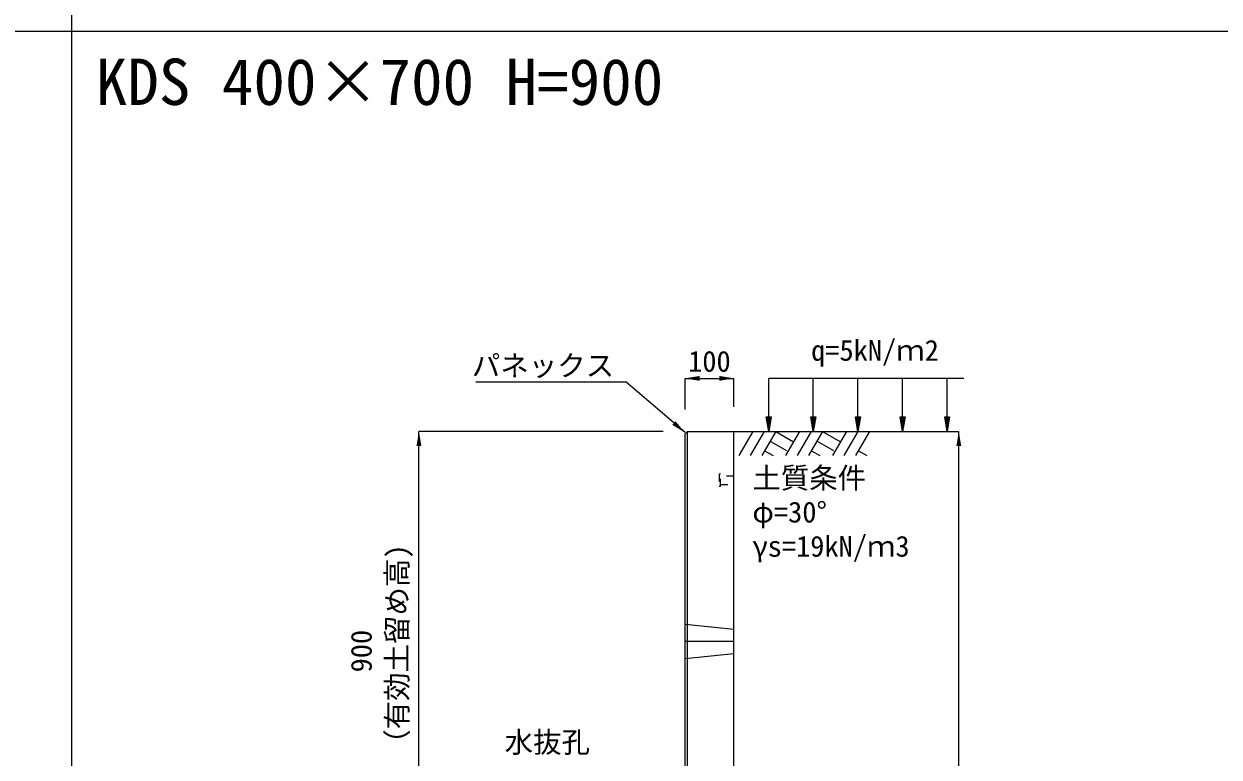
# Model space of a CAD drawing. Units: millimetres at full size. Extents: x 172874 to 217143, y 854931 to 903297.
# Drawn here: x 188377 to 190825, y 868444 to 869946 of the extents above; entities that cross this region are included whole.
import ezdxf
from ezdxf.enums import TextEntityAlignment as Align

# ---------------------------------------------------------------- set-up
doc = ezdxf.new("R2010")
doc.units = ezdxf.units.MM
doc.header["$LTSCALE"] = 20
for name, pattern in [('DASHED', [7.5, 6, -1.5]), ('USER1', [28.575, 19.05, -3.175, 3.175, -3.175]), ('USER3', [1.35, 0.75, -0.6])]:
    doc.linetypes.add(name, pattern=pattern)
for name, color, linetype, lineweight in [('0_2', 7, 'Continuous', 20), ('パネックスKDS', 2, 'Continuous', 13), ('図枠', 5, 'Continuous', 13), ('寸法線', 7, 'Continuous', 13), ('引出線', 4, 'Continuous', 13), ('補助線', 8, 'Continuous', 13), ('ｲﾝｻｰﾄ', 3, 'USER3', 5), ('ﾊｯﾁﾝｸﾞ', 7, 'Continuous', 5)]:
    doc.layers.add(name, color=color, linetype=linetype, lineweight=lineweight)
doc.layers.add('文字', color=7, linetype='Continuous')
doc.styles.add('ＭＳ ゴシック', font='')
doc.styles.get('ＭＳ ゴシック').set_extended_font_data('MS Gothic')

# ---------------------------------------------------------------- blocks, each defined once
blk = doc.blocks.new('filled_arrow')
at = {"color": 0, "linetype": 'Continuous', "lineweight": -2}
blk.add_solid([(7.5, 1.25), (0, 0), (7.5, -1.25)], dxfattribs=at)

msp = doc.modelspace()

# ---------------------------------------------------------------- hatches: boundary and pattern name
at = {"layer": '寸法線'}
for points in [[(189907.63, 869141.42), (189902.63, 869111.42), (189897.63, 869141.42)], [(189999.04, 869141.42), (189994.04, 869111.42), (189989.04, 869141.42)], [(190090.45, 869141.42), (190085.45, 869111.42), (190080.45, 869141.42)], [(190181.86, 869141.42), (190176.86, 869111.42), (190171.86, 869141.42)], [(190273.28, 869141.42), (190268.28, 869111.42), (190263.28, 869141.42)], [(190273.28, 869141.42), (190268.28, 869111.42), (190263.28, 869141.42)]]:
    msp.add_hatch(color=256, dxfattribs=at).paths.add_polyline_path(points)

# ---------------------------------------------------------------- linework, layer by layer
at = {"layer": '0_2'}
msp.add_line((189811.21, 869111.42), (190211.21, 869111.42), dxfattribs=at)
at = {"layer": 'パネックスKDS'}
for p, q in [((189731.21, 869106.42), (189736.21, 869111.42)), ((189731.21, 868211.42), (189731.21, 869106.42)), ((189736.21, 869111.42), (189831.21, 869111.42)), ((189831.21, 867331.42), (189831.21, 869111.42))]:
    msp.add_line(p, q, dxfattribs=at)
at = {"layer": 'パネックスKDS', "lineweight": 5}
msp.add_line((189736.21, 868211.42), (189736.21, 869111.42), dxfattribs=at)
at = {"layer": 'パネックスKDS', "linetype": 'DASHED', "lineweight": 9}
for p, q in [((189731.21, 868716.42), (189831.21, 868706.42)), ((189731.21, 868646.42), (189831.21, 868656.42))]:
    msp.add_line(p, q, dxfattribs=at)
at = {"layer": '図枠'}
for p, q in [((188474.21, 874031.02), (188474.21, 854931.02)), ((172874.21, 869931.02), (193274.21, 869931.02))]:
    msp.add_line(p, q, dxfattribs=at)
at = {"layer": '寸法線'}
for p, q in [((189731.21, 869219.97), (189831.21, 869219.97)), ((189731.21, 869156.42), (189731.21, 869219.97)), ((189831.21, 869161.42), (189831.21, 869219.97)), ((189186.21, 868211.42), (189186.21, 869111.42)), ((189686.21, 869111.42), (189186.21, 869111.42)), ((189881.21, 869111.42), (190292.06, 869111.42)), ((190292.06, 867331.42), (190292.06, 869111.42))]:
    msp.add_line(p, q, dxfattribs=at)
at = {"layer": '寸法線', "lineweight": 9}
for p, q in [((190302.63, 869219.97), (189902.63, 869219.97)), ((189902.63, 869141.42), (189902.63, 869219.97)), ((189994.04, 869141.42), (189994.04, 869219.97)), ((190085.45, 869141.42), (190085.45, 869219.97)), ((190176.86, 869141.42), (190176.86, 869219.97)), ((190268.28, 869141.42), (190268.28, 869219.97))]:
    msp.add_line(p, q, dxfattribs=at)
for points in [[(189907.63, 869141.42), (189902.63, 869111.42), (189897.63, 869141.42)], [(189999.04, 869141.42), (189994.04, 869111.42), (189989.04, 869141.42)], [(190090.45, 869141.42), (190085.45, 869111.42), (190080.45, 869141.42)], [(190181.86, 869141.42), (190176.86, 869111.42), (190171.86, 869141.42)], [(190273.28, 869141.42), (190268.28, 869111.42), (190263.28, 869141.42)], [(190273.28, 869141.42), (190268.28, 869111.42), (190263.28, 869141.42)]]:
    msp.add_lwpolyline(points, close=True, dxfattribs=at)
at = {"layer": '引出線'}
msp.add_lwpolyline([(189731.21, 869108.92), (189611, 869212.38), (189302.75, 869212.38)], dxfattribs=at)
at = {"layer": '補助線', "linetype": 'USER1'}
msp.add_line((189731.21, 868681.42), (189831.21, 868681.42), dxfattribs=at)
at = {"layer": 'ｲﾝｻｰﾄ'}
for p, q in [((189801.21, 869023.92), (189801.21, 868998.92)), ((189804.21, 869023.92), (189801.21, 869023.92)), ((189804.21, 868998.92), (189804.21, 869023.92)), ((189831.21, 869019.92), (189804.21, 869019.92)), ((189801.21, 868998.92), (189804.21, 868998.92)), ((189804.21, 869002.92), (189831.21, 869002.92))]:
    msp.add_line(p, q, dxfattribs=at)
at = {"layer": 'ﾊｯﾁﾝｸﾞ', "lineweight": 9}
for p, q in [((189869.86, 869111.41), (189841.21, 869061.79)), ((189893.48, 869111.41), (189864.83, 869061.79)), ((189917.1, 869111.41), (189888.46, 869061.79)), ((189905.68, 869091.63), (189939.09, 869072.34)), ((189917.1, 869111.41), (189953.67, 869090.3)), ((189965.86, 869111.41), (189937.21, 869061.79)), ((189989.48, 869111.41), (189960.83, 869061.79)), ((190013.1, 869111.41), (189984.45, 869061.79)), ((190001.68, 869091.63), (190035.1, 869072.34)), ((190013.1, 869111.41), (190049.67, 869090.3)), ((190061.86, 869111.41), (190033.21, 869061.79)), ((190085.48, 869111.41), (190056.83, 869061.79)), ((190109.1, 869111.41), (190080.46, 869061.79)), ((189894.26, 869071.85), (189911.67, 869061.79)), ((189990.26, 869071.85), (190007.67, 869061.79)), ((190086.26, 869071.85), (190103.67, 869061.79))]:
    msp.add_line(p, q, dxfattribs=at)

# ---------------------------------------------------------------- block references
at = {"layer": '寸法線', "xscale": 4, "yscale": 4}
msp.add_blockref('filled_arrow', (189731.21, 869219.97), dxfattribs=at)
for p, rotation in [((189831.21, 869219.97), 180), ((189186.21, 869111.42), 270), ((190292.06, 869111.42), 270)]:
    msp.add_blockref('filled_arrow', p, dxfattribs=dict(at, rotation=rotation))
at = {"layer": '引出線', "xscale": 4, "yscale": 4, "rotation": 139.3}
msp.add_blockref('filled_arrow', (189731.21, 869108.92), dxfattribs=at)

# ---------------------------------------------------------------- texts
at = {"layer": '寸法線', "style": 'ＭＳ ゴシック'}
msp.add_text('100', height=42.72, dxfattribs=at).set_placement((189781.21, 869254.97), align=Align.MIDDLE_CENTER)
for s, p in [('土質条件', (189869.18, 869037.43)), ('φ=30°', (189869.18, 868967.43)), ('γs=19kN/ｍ3', (189869.18, 868897.43))]:
    msp.add_text(s, height=42.72, dxfattribs=at).set_placement(p, align=Align.TOP_LEFT)
for s, p in [('（有効土留め高)', (189175.42, 868442.89)), ('900', (189102.29, 868617.71))]:
    msp.add_text(s, height=42.72, rotation=90, dxfattribs=at).set_placement(p, align=Align.BOTTOM_LEFT)
at = {"layer": '引出線', "style": 'ＭＳ ゴシック'}
for s, p in [('パネックス', (189586, 869267.52)), ('水抜孔', (189536.5, 868496.15))]:
    msp.add_text(s, height=42.72, dxfattribs=at).set_placement(p, align=Align.TOP_RIGHT)
at = {"layer": '文字', "style": 'ＭＳ ゴシック'}
for s, height, p in [('KDS 400×700 H=900', 94.94, (188524.21, 869751.52)), ('q=5kN/ｍ2', 42.72, (189989.51, 869243.24))]:
    msp.add_text(s, height=height, dxfattribs=at).set_placement(p, align=Align.BOTTOM_LEFT)

doc.saveas('drawing.dxf')
